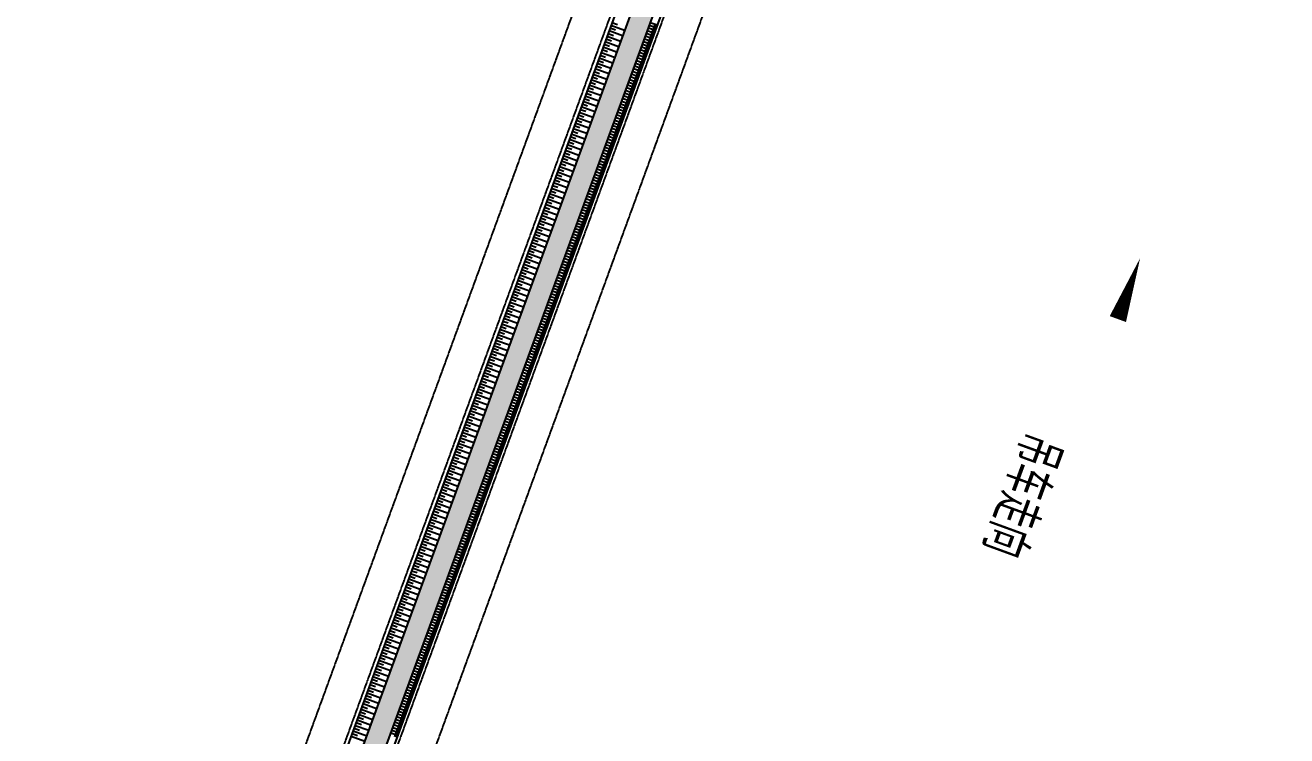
# Model space of a CAD drawing. Extents: x -111898 to 889894, y -2 to 1194865.
# Drawn here: x 686082 to 703559, y 997306 to 1007153 of the extents above; entities that cross this region are included whole.
import ezdxf

# ---------------------------------------------------------------- set-up
doc = ezdxf.new("R2010")
doc.units = 0
doc.header["$LTSCALE"] = 10
doc.header["$MEASUREMENT"] = 0
doc.linetypes.add('10平面$0$DASH', pattern=[0.35, 0.25, -0.1])
doc.layers.get('Defpoints').update_dxf_attribs({"color": 210})
for name, color, linetype in [('0-WALL', 252, 'Continuous'), ('10平面$0$99平面图例外参$0$A-HATCH-2', 251, 'Continuous'), ('10平面$0$A-LIN-V', 9, 'Continuous'), ('10平面$0$AS-WALL', 40, 'Continuous'), ('10平面$0$PUB_HATCH', 8, 'Continuous'), ('WALL', 252, 'Continuous')]:
    doc.layers.add(name, color=color, linetype=linetype)
doc.styles.add('10平面$0$A-STANDARD', font='SIMPLEX', dxfattribs={"bigfont": 'GBCBIG'})

# ---------------------------------------------------------------- blocks, each defined once
blk = doc.blocks.new('10平面$0$99平面图例外参$0$$LinePat$填挖边坡')
at = {"color": 0}
for p, q in [((0, 0), (0, -1500)), ((300, 0), (300, -600))]:
    blk.add_line(p, q, dxfattribs=at)
at = {"layer": 'Defpoints', "color": 0}
blk.add_point((600, 0), dxfattribs=at)

msp = doc.modelspace()

# ---------------------------------------------------------------- hatches: boundary and pattern name
at = {"layer": '0-WALL'}
h = msp.add_hatch(dxfattribs=at)
h.set_pattern_fill('草坪或沼泽', color=8, scale=400, angle=-0.200257)
h.set_pattern_definition([(359.79974, (-824318.4, 704905.5), (1605.5824, 1594.398), [240, -48, 64, -48, 240, -960]), (359.79974, (-824398.3, 704953.8), (1605.5824, 1594.398), [160, -120, 240, -120, 160, -800]), (359.79974, (-823836, 705591.9), (1605.5824, 1594.398), [200, -80, 200, -1120]), (359.79974, (-824634.9, 705914.7), (1605.5824, 1594.398), [80, -160, 80, -1280]), (89.79974, (-824474.9, 705914.1), (-1594.398, 1605.5824), [144, -1456]), (89.79974, (-823998.3, 704952.4), (-1594.398, 1605.5824), [160, -1440]), (89.79974, (-823596, 705591), (-1594.398, 1605.5824), [160, -1440]), (44.79974, (-823790.3, 704935.7), (5.5922, 1599.9902), [160, -2102.7417]), (134.79974, (-824206.3, 704937.2), (-1599.9902, 5.5922), [160, -2102.7417]), (63.23469, (-823838.3, 704943.9), (5.5922, 1599.99023), [160, -3417.7088]), (75.7635, (-823918.27, 704952.15), (5.59221, 1599.99023), [160, -6436.969]), (75.7635, (-823516.03, 705590.75), (5.59221, 1599.99023), [128, -6468.969]), (75.7635, (-824442.9, 705914), (5.59221, 1599.99023), [112, -6484.969]), (103.835987, (-824078.27, 704952.7), (5.59221, 1599.99023), [160, -6436.969]), (103.835987, (-823676.03, 705591.3), (5.59221, 1599.99023), [128, -6468.969]), (103.835987, (-824506.9, 705914.2), (5.59221, 1599.99023), [112, -6484.969]), (116.364795, (-824158.3, 704945), (5.5922, 1599.99023), [160, -3417.7069])])
edge = h.paths.add_edge_path()
edge.add_line((741503.08, 933538.38), (741712.87, 934018.57))
edge.add_line((741712.87, 934018.57), (745060.96, 941812.89))
edge.add_line((745060.96, 941812.89), (766890.86, 1001849.76))
edge.add_line((766890.86, 1001849.76), (760346.98, 1016169.02))
edge.add_line((760346.98, 1016169.02), (737579.78, 1026362.54))
edge.add_line((737579.78, 1026362.54), (720756.11, 1037729.77))
edge.add_line((720756.11, 1037729.77), (653654.65, 1067773.01))
edge.add_line((653654.65, 1067773.01), (467795.25, 820503.81))
edge.add_line((467795.25, 820503.81), (468143.58, 820404.89))
edge.add_line((468143.58, 820404.89), (647181.92, 1058601.18))
edge.add_line((647181.92, 1058601.18), (648464.56, 1058132.56))
edge.add_line((648464.56, 1058132.56), (650350.23, 1063296.8))
edge.add_line((650350.23, 1063296.8), (720796.15, 1037558.69))
edge.add_line((720796.15, 1037558.69), (718909.6, 1032395.07))
edge.add_line((718909.6, 1032395.07), (725484.49, 1029992.9))
edge.add_line((725484.49, 1029992.9), (726513.26, 1032808.65))
edge.add_line((726513.26, 1032808.65), (729331.07, 1031779.14))
edge.add_line((729331.07, 1031779.14), (728302.36, 1028963.46))
edge.add_line((728302.36, 1028963.46), (747084.56, 1022101.19))
edge.add_line((747084.56, 1022101.19), (755217.14, 1018452.95))
edge.add_arc((743028.5, 1006160.87), 17310.64, -14.619994, 45.242091, ccw=False)
edge.add_line((759778.64, 1001791.54), (760685.99, 1001458.08))
edge.add_line((760685.99, 1001458.08), (765094.65, 999847.31))
edge.add_line((765094.65, 999847.31), (740941.69, 933744.02))
edge.add_line((740941.69, 933744.02), (741503.08, 933538.38))
at = {"layer": '10平面$0$PUB_HATCH'}
h = msp.add_hatch(dxfattribs=at)
h.set_pattern_fill('石膏板', color=256, scale=30, angle=-20.070289, style=0)
h.set_pattern_definition([(24.929711, (581260.3, 187846.72), (-44.707476, 96.183378), [24, -82.06602]), (114.929711, (581417.13, 187789.42), (-96.183378, -44.707476), [24, -82.06602])])
h.paths.add_polyline_path([(686628.72, 984982.24), (702058.31, 1027213.41), (701776.53, 1027316.36), (686346.94, 985085.19)])

# ---------------------------------------------------------------- linework, layer by layer
at = {"layer": '10平面$0$A-LIN-V', "color": 8}
for p, q in [((701588.67, 1027385), (686227.72, 985341.68)), ((702152.23, 1027179.1), (686722.65, 984947.92))]:
    msp.add_line(p, q, dxfattribs=at)
at = {"layer": '10平面$0$AS-WALL', "color": 8}
for p, q in [((701776.53, 1027316.36), (686346.94, 985085.19)), ((686628.72, 984982.24), (702058.31, 1027213.41))]:
    msp.add_line(p, q, dxfattribs=at)
at = {"layer": 'WALL', "color": 8, "linetype": '10平面$0$DASH'}
for p, q in [((670769.92, 944636), (701895.69, 1029828)), ((671239.56, 944464.41), (702365.32, 1029656.41)), ((671897.05, 944224.19), (703022.81, 1029416.19)), ((672366.69, 944052.6), (703492.45, 1029244.6))]:
    msp.add_line(p, q, dxfattribs=at)
at = {"layer": 'WALL', "color": 8}
msp.add_lwpolyline([(699159.52, 997445.46, 0, 0, 0), (701527.41, 1003926.44, 0, 240, 0), (701218.56, 1003081.09, 0, 0, 0)], format="xyseb", dxfattribs=at)

# ---------------------------------------------------------------- block references
at = {"layer": '10平面$0$99平面图例外参$0$A-HATCH-2', "color": 8}
for p, xscale, yscale, zscale, rotation in [((694196.73, 1007153.06), 0.1334573205823481, 0.1333333333333333, 0.1333333333333333, 69.92971143541095), ((694141.77, 1007002.64), 0.1334573205823481, 0.1333333333333333, 0.1333333333333333, 69.92971143541095), ((694169.25, 1007077.85), 0.1334573205823481, 0.1333333333333333, 0.1333333333333333, 69.92971143541095), ((694780.63, 1007002.81), 0.06666901738333265, 0.06666666666666667, 0.06666666666666667, 249.9297114337832), ((694794.35, 1007040.39), 0.06666901738333265, 0.06666666666666667, 0.06666666666666667, 249.9297114337832), ((694808.08, 1007077.96), 0.06666901738333265, 0.06666666666666667, 0.06666666666666667, 249.9297114337832), ((694821.81, 1007115.53), 0.06666901738333265, 0.06666666666666667, 0.06666666666666667, 249.9297114337832), ((694835.53, 1007153.1), 0.06666901738333265, 0.06666666666666667, 0.06666666666666667, 249.9297114337832), ((694059.33, 1006777), 0.1334573205823481, 0.1333333333333333, 0.1333333333333333, 69.92971143541095), ((694086.81, 1006852.22), 0.1334573205823481, 0.1333333333333333, 0.1333333333333333, 69.92971143541095), ((694114.29, 1006927.43), 0.1334573205823481, 0.1333333333333333, 0.1333333333333333, 69.92971143541095), ((694711.99, 1006814.95), 0.06666901738333265, 0.06666666666666667, 0.06666666666666667, 249.9297114337832), ((694725.72, 1006852.53), 0.06666901738333265, 0.06666666666666667, 0.06666666666666667, 249.9297114337832), ((694739.44, 1006890.1), 0.06666901738333265, 0.06666666666666667, 0.06666666666666667, 249.9297114337832), ((694753.17, 1006927.67), 0.06666901738333265, 0.06666666666666667, 0.06666666666666667, 249.9297114337832), ((694766.9, 1006965.24), 0.06666901738333265, 0.06666666666666667, 0.06666666666666667, 249.9297114337832), ((694004.37, 1006626.58), 0.1334573205823481, 0.1333333333333333, 0.1333333333333333, 69.92971143541095), ((694031.85, 1006701.79), 0.1334573205823481, 0.1333333333333333, 0.1333333333333333, 69.92971143541095), ((694657.08, 1006664.66), 0.06666901738333265, 0.06666666666666667, 0.06666666666666667, 249.9297114337832), ((694670.81, 1006702.24), 0.06666901738333265, 0.06666666666666667, 0.06666666666666667, 249.9297114337832), ((694684.53, 1006739.81), 0.06666901738333265, 0.06666666666666667, 0.06666666666666667, 249.9297114337832), ((694698.26, 1006777.38), 0.06666901738333265, 0.06666666666666667, 0.06666666666666667, 249.9297114337832), ((693949.41, 1006476.16), 0.1334573205823481, 0.1333333333333333, 0.1333333333333333, 69.92971143541095), ((693976.89, 1006551.37), 0.1334573205823481, 0.1333333333333333, 0.1333333333333333, 69.92971143541095), ((694588.44, 1006476.8), 0.06666901738333265, 0.06666666666666667, 0.06666666666666667, 249.9297114337832), ((694602.17, 1006514.38), 0.06666901738333265, 0.06666666666666667, 0.06666666666666667, 249.9297114337832), ((694615.9, 1006551.95), 0.06666901738333265, 0.06666666666666667, 0.06666666666666667, 249.9297114337832), ((694629.62, 1006589.52), 0.06666901738333265, 0.06666666666666667, 0.06666666666666667, 249.9297114337832), ((694643.35, 1006627.09), 0.06666901738333265, 0.06666666666666667, 0.06666666666666667, 249.9297114337832), ((693866.98, 1006250.52), 0.1334573205823481, 0.1333333333333333, 0.1333333333333333, 69.92971143541095), ((693894.45, 1006325.73), 0.1334573205823481, 0.1333333333333333, 0.1333333333333333, 69.92971143541095), ((693921.93, 1006400.95), 0.1334573205823481, 0.1333333333333333, 0.1333333333333333, 69.92971143541095), ((694519.8, 1006288.94), 0.06666901738333265, 0.06666666666666667, 0.06666666666666667, 249.9297114337832), ((694533.53, 1006326.51), 0.06666901738333265, 0.06666666666666667, 0.06666666666666667, 249.9297114337832), ((694547.26, 1006364.09), 0.06666901738333265, 0.06666666666666667, 0.06666666666666667, 249.9297114337832), ((694560.99, 1006401.66), 0.06666901738333265, 0.06666666666666667, 0.06666666666666667, 249.9297114337832), ((694574.71, 1006439.23), 0.06666901738333265, 0.06666666666666667, 0.06666666666666667, 249.9297114337832), ((693812.02, 1006100.1), 0.1334573205823481, 0.1333333333333333, 0.1333333333333333, 69.92971143541095), ((693839.5, 1006175.31), 0.1334573205823481, 0.1333333333333333, 0.1333333333333333, 69.92971143541095), ((694464.9, 1006138.65), 0.06666901738333265, 0.06666666666666667, 0.06666666666666667, 249.9297114337832), ((694478.62, 1006176.23), 0.06666901738333265, 0.06666666666666667, 0.06666666666666667, 249.9297114337832), ((694492.35, 1006213.8), 0.06666901738333265, 0.06666666666666667, 0.06666666666666667, 249.9297114337832), ((694506.08, 1006251.37), 0.06666901738333265, 0.06666666666666667, 0.06666666666666667, 249.9297114337832), ((693757.06, 1005949.68), 0.1334573205823481, 0.1333333333333333, 0.1333333333333333, 69.92971143541095), ((693784.54, 1006024.89), 0.1334573205823481, 0.1333333333333333, 0.1333333333333333, 69.92971143541095), ((694396.26, 1005950.79), 0.06666901738333265, 0.06666666666666667, 0.06666666666666667, 249.9297114337832), ((694409.99, 1005988.36), 0.06666901738333265, 0.06666666666666667, 0.06666666666666667, 249.9297114337832), ((694423.71, 1006025.94), 0.06666901738333265, 0.06666666666666667, 0.06666666666666667, 249.9297114337832), ((694437.44, 1006063.51), 0.06666901738333265, 0.06666666666666667, 0.06666666666666667, 249.9297114337832), ((694451.17, 1006101.08), 0.06666901738333265, 0.06666666666666667, 0.06666666666666667, 249.9297114337832), ((693674.62, 1005724.04), 0.1334573205823481, 0.1333333333333333, 0.1333333333333333, 69.92971143541095), ((693702.1, 1005799.25), 0.1334573205823481, 0.1333333333333333, 0.1333333333333333, 69.92971143541095), ((693729.58, 1005874.46), 0.1334573205823481, 0.1333333333333333, 0.1333333333333333, 69.92971143541095), ((694327.62, 1005762.93), 0.06666901738333265, 0.06666666666666667, 0.06666666666666667, 249.9297114337832), ((694341.35, 1005800.5), 0.06666901738333265, 0.06666666666666667, 0.06666666666666667, 249.9297114337832), ((694355.08, 1005838.08), 0.06666901738333265, 0.06666666666666667, 0.06666666666666667, 249.9297114337832), ((694368.8, 1005875.65), 0.06666901738333265, 0.06666666666666667, 0.06666666666666667, 249.9297114337832), ((694382.53, 1005913.22), 0.06666901738333265, 0.06666666666666667, 0.06666666666666667, 249.9297114337832), ((693619.66, 1005573.62), 0.1334573205823481, 0.1333333333333333, 0.1333333333333333, 69.92971143541095), ((693647.14, 1005648.83), 0.1334573205823481, 0.1333333333333333, 0.1333333333333333, 69.92971143541095), ((694272.71, 1005612.64), 0.06666901738333265, 0.06666666666666667, 0.06666666666666667, 249.9297114337832), ((694286.44, 1005650.21), 0.06666901738333265, 0.06666666666666667, 0.06666666666666667, 249.9297114337832), ((694300.17, 1005687.79), 0.06666901738333265, 0.06666666666666667, 0.06666666666666667, 249.9297114337832), ((694313.89, 1005725.36), 0.06666901738333265, 0.06666666666666667, 0.06666666666666667, 249.9297114337832), ((693564.7, 1005423.19), 0.1334573205823481, 0.1333333333333333, 0.1333333333333333, 69.92971143541095), ((693592.18, 1005498.41), 0.1334573205823481, 0.1333333333333333, 0.1333333333333333, 69.92971143541095), ((694204.07, 1005424.78), 0.06666901738333265, 0.06666666666666667, 0.06666666666666667, 249.9297114337832), ((694217.8, 1005462.35), 0.06666901738333265, 0.06666666666666667, 0.06666666666666667, 249.9297114337832), ((694231.53, 1005499.93), 0.06666901738333265, 0.06666666666666667, 0.06666666666666667, 249.9297114337832), ((694245.26, 1005537.5), 0.06666901738333265, 0.06666666666666667, 0.06666666666666667, 249.9297114337832), ((694258.98, 1005575.07), 0.06666901738333265, 0.06666666666666667, 0.06666666666666667, 249.9297114337832), ((693482.26, 1005197.56), 0.1334573205823481, 0.1333333333333333, 0.1333333333333333, 69.92971143541095), ((693509.74, 1005272.77), 0.1334573205823481, 0.1333333333333333, 0.1333333333333333, 69.92971143541095), ((693537.22, 1005347.98), 0.1334573205823481, 0.1333333333333333, 0.1333333333333333, 69.92971143541095), ((694135.44, 1005236.92), 0.06666901738333265, 0.06666666666666667, 0.06666666666666667, 249.9297114337832), ((694149.17, 1005274.49), 0.06666901738333265, 0.06666666666666667, 0.06666666666666667, 249.9297114337832), ((694162.89, 1005312.06), 0.06666901738333265, 0.06666666666666667, 0.06666666666666667, 249.9297114337832), ((694176.62, 1005349.64), 0.06666901738333265, 0.06666666666666667, 0.06666666666666667, 249.9297114337832), ((694190.35, 1005387.21), 0.06666901738333265, 0.06666666666666667, 0.06666666666666667, 249.9297114337832), ((693427.31, 1005047.14), 0.1334573205823481, 0.1333333333333333, 0.1333333333333333, 69.92971143541095), ((693454.79, 1005122.35), 0.1334573205823481, 0.1333333333333333, 0.1333333333333333, 69.92971143541095), ((694080.53, 1005086.63), 0.06666901738333265, 0.06666666666666667, 0.06666666666666667, 249.9297114337832), ((694094.26, 1005124.2), 0.06666901738333265, 0.06666666666666667, 0.06666666666666667, 249.9297114337832), ((694107.98, 1005161.78), 0.06666901738333265, 0.06666666666666667, 0.06666666666666667, 249.9297114337832), ((694121.71, 1005199.35), 0.06666901738333265, 0.06666666666666667, 0.06666666666666667, 249.9297114337832), ((693372.35, 1004896.71), 0.1334573205823481, 0.1333333333333333, 0.1333333333333333, 69.92971143541095), ((693399.83, 1004971.92), 0.1334573205823481, 0.1333333333333333, 0.1333333333333333, 69.92971143541095), ((694011.89, 1004898.77), 0.06666901738333265, 0.06666666666666667, 0.06666666666666667, 249.9297114337832), ((694025.62, 1004936.34), 0.06666901738333265, 0.06666666666666667, 0.06666666666666667, 249.9297114337832), ((694039.35, 1004973.91), 0.06666901738333265, 0.06666666666666667, 0.06666666666666667, 249.9297114337832), ((694053.07, 1005011.49), 0.06666901738333265, 0.06666666666666667, 0.06666666666666667, 249.9297114337832), ((694066.8, 1005049.06), 0.06666901738333265, 0.06666666666666667, 0.06666666666666667, 249.9297114337832), ((693289.91, 1004671.08), 0.1334573205823481, 0.1333333333333333, 0.1333333333333333, 69.92971143541095), ((693317.39, 1004746.29), 0.1334573205823481, 0.1333333333333333, 0.1333333333333333, 69.92971143541095), ((693344.87, 1004821.5), 0.1334573205823481, 0.1333333333333333, 0.1333333333333333, 69.92971143541095), ((693943.25, 1004710.91), 0.06666901738333265, 0.06666666666666667, 0.06666666666666667, 249.9297114337832), ((693956.98, 1004748.48), 0.06666901738333265, 0.06666666666666667, 0.06666666666666667, 249.9297114337832), ((693970.71, 1004786.05), 0.06666901738333265, 0.06666666666666667, 0.06666666666666667, 249.9297114337832), ((693984.44, 1004823.63), 0.06666901738333265, 0.06666666666666667, 0.06666666666666667, 249.9297114337832), ((693998.16, 1004861.2), 0.06666901738333265, 0.06666666666666667, 0.06666666666666667, 249.9297114337832), ((693234.95, 1004520.65), 0.1334573205823481, 0.1333333333333333, 0.1333333333333333, 69.92971143541095), ((693262.43, 1004595.87), 0.1334573205823481, 0.1333333333333333, 0.1333333333333333, 69.92971143541095), ((693888.34, 1004560.62), 0.06666901738333265, 0.06666666666666667, 0.06666666666666667, 249.9297114337832), ((693902.07, 1004598.19), 0.06666901738333265, 0.06666666666666667, 0.06666666666666667, 249.9297114337832), ((693915.8, 1004635.76), 0.06666901738333265, 0.06666666666666667, 0.06666666666666667, 249.9297114337832), ((693929.53, 1004673.34), 0.06666901738333265, 0.06666666666666667, 0.06666666666666667, 249.9297114337832), ((693179.99, 1004370.23), 0.1334573205823481, 0.1333333333333333, 0.1333333333333333, 69.92971143541095), ((693207.47, 1004445.44), 0.1334573205823481, 0.1333333333333333, 0.1333333333333333, 69.92971143541095), ((693819.71, 1004372.76), 0.06666901738333265, 0.06666666666666667, 0.06666666666666667, 249.9297114337832), ((693833.44, 1004410.33), 0.06666901738333265, 0.06666666666666667, 0.06666666666666667, 249.9297114337832), ((693847.16, 1004447.9), 0.06666901738333265, 0.06666666666666667, 0.06666666666666667, 249.9297114337832), ((693860.89, 1004485.48), 0.06666901738333265, 0.06666666666666667, 0.06666666666666667, 249.9297114337832), ((693874.62, 1004523.05), 0.06666901738333265, 0.06666666666666667, 0.06666666666666667, 249.9297114337832), ((693097.55, 1004144.6), 0.1334573205823481, 0.1333333333333333, 0.1333333333333333, 69.92971143541095), ((693125.03, 1004219.81), 0.1334573205823481, 0.1333333333333333, 0.1333333333333333, 69.92971143541095), ((693152.51, 1004295.02), 0.1334573205823481, 0.1333333333333333, 0.1333333333333333, 69.92971143541095), ((693751.07, 1004184.9), 0.06666901738333265, 0.06666666666666667, 0.06666666666666667, 249.9297114337832), ((693764.8, 1004222.47), 0.06666901738333265, 0.06666666666666667, 0.06666666666666667, 249.9297114337832), ((693778.53, 1004260.04), 0.06666901738333265, 0.06666666666666667, 0.06666666666666667, 249.9297114337832), ((693792.25, 1004297.61), 0.06666901738333265, 0.06666666666666667, 0.06666666666666667, 249.9297114337832), ((693805.98, 1004335.19), 0.06666901738333265, 0.06666666666666667, 0.06666666666666667, 249.9297114337832), ((693042.6, 1003994.17), 0.1334573205823481, 0.1333333333333333, 0.1333333333333333, 69.92971143541095), ((693070.07, 1004069.38), 0.1334573205823481, 0.1333333333333333, 0.1333333333333333, 69.92971143541095), ((693696.16, 1004034.61), 0.06666901738333265, 0.06666666666666667, 0.06666666666666667, 249.9297114337832), ((693709.89, 1004072.18), 0.06666901738333265, 0.06666666666666667, 0.06666666666666667, 249.9297114337832), ((693723.62, 1004109.75), 0.06666901738333265, 0.06666666666666667, 0.06666666666666667, 249.9297114337832), ((693737.34, 1004147.33), 0.06666901738333265, 0.06666666666666667, 0.06666666666666667, 249.9297114337832), ((692987.64, 1003843.75), 0.1334573205823481, 0.1333333333333333, 0.1333333333333333, 69.92971143541095), ((693015.12, 1003918.96), 0.1334573205823481, 0.1333333333333333, 0.1333333333333333, 69.92971143541095), ((693627.52, 1003846.75), 0.06666901738333265, 0.06666666666666667, 0.06666666666666667, 249.9297114337832), ((693641.25, 1003884.32), 0.06666901738333265, 0.06666666666666667, 0.06666666666666667, 249.9297114337832), ((693654.98, 1003921.89), 0.06666901738333265, 0.06666666666666667, 0.06666666666666667, 249.9297114337832), ((693668.71, 1003959.46), 0.06666901738333265, 0.06666666666666667, 0.06666666666666667, 249.9297114337832), ((693682.43, 1003997.04), 0.06666901738333265, 0.06666666666666667, 0.06666666666666667, 249.9297114337832), ((692932.68, 1003693.33), 0.1334573205823481, 0.1333333333333333, 0.1333333333333333, 69.92971143541095), ((692960.16, 1003768.54), 0.1334573205823481, 0.1333333333333333, 0.1333333333333333, 69.92971143541095), ((693572.61, 1003696.46), 0.06666901738333265, 0.06666666666666667, 0.06666666666666667, 249.9297114337832), ((693586.34, 1003734.03), 0.06666901738333265, 0.06666666666666667, 0.06666666666666667, 249.9297114337832), ((693600.07, 1003771.6), 0.06666901738333265, 0.06666666666666667, 0.06666666666666667, 249.9297114337832), ((693613.8, 1003809.18), 0.06666901738333265, 0.06666666666666667, 0.06666666666666667, 249.9297114337832), ((692850.24, 1003467.69), 0.1334573205823481, 0.1333333333333333, 0.1333333333333333, 69.92971143541095), ((692877.72, 1003542.9), 0.1334573205823481, 0.1333333333333333, 0.1333333333333333, 69.92971143541095), ((692905.2, 1003618.11), 0.1334573205823481, 0.1333333333333333, 0.1333333333333333, 69.92971143541095), ((693503.98, 1003508.6), 0.06666901738333265, 0.06666666666666667, 0.06666666666666667, 249.9297114337832), ((693517.71, 1003546.17), 0.06666901738333265, 0.06666666666666667, 0.06666666666666667, 249.9297114337832), ((693531.43, 1003583.74), 0.06666901738333265, 0.06666666666666667, 0.06666666666666667, 249.9297114337832), ((693545.16, 1003621.31), 0.06666901738333265, 0.06666666666666667, 0.06666666666666667, 249.9297114337832), ((693558.89, 1003658.89), 0.06666901738333265, 0.06666666666666667, 0.06666666666666667, 249.9297114337832), ((692795.28, 1003317.27), 0.1334573205823481, 0.1333333333333333, 0.1333333333333333, 69.92971143541095), ((692822.76, 1003392.48), 0.1334573205823481, 0.1333333333333333, 0.1333333333333333, 69.92971143541095), ((693435.34, 1003320.74), 0.06666901738333265, 0.06666666666666667, 0.06666666666666667, 249.9297114337832), ((693449.07, 1003358.31), 0.06666901738333265, 0.06666666666666667, 0.06666666666666667, 249.9297114337832), ((693462.8, 1003395.88), 0.06666901738333265, 0.06666666666666667, 0.06666666666666667, 249.9297114337832), ((693476.52, 1003433.45), 0.06666901738333265, 0.06666666666666667, 0.06666666666666667, 249.9297114337832), ((693490.25, 1003471.03), 0.06666901738333265, 0.06666666666666667, 0.06666666666666667, 249.9297114337832), ((692740.32, 1003166.84), 0.1334573205823481, 0.1333333333333333, 0.1333333333333333, 69.92971143541095), ((692767.8, 1003242.06), 0.1334573205823481, 0.1333333333333333, 0.1333333333333333, 69.92971143541095), ((693380.43, 1003170.45), 0.06666901738333265, 0.06666666666666667, 0.06666666666666667, 249.9297114337832), ((693394.16, 1003208.02), 0.06666901738333265, 0.06666666666666667, 0.06666666666666667, 249.9297114337832), ((693407.89, 1003245.59), 0.06666901738333265, 0.06666666666666667, 0.06666666666666667, 249.9297114337832), ((693421.61, 1003283.16), 0.06666901738333265, 0.06666666666666667, 0.06666666666666667, 249.9297114337832), ((692657.88, 1002941.21), 0.1334573205823481, 0.1333333333333333, 0.1333333333333333, 69.92971143541095), ((692685.36, 1003016.42), 0.1334573205823481, 0.1333333333333333, 0.1333333333333333, 69.92971143541095), ((692712.84, 1003091.63), 0.1334573205823481, 0.1333333333333333, 0.1333333333333333, 69.92971143541095), ((693311.79, 1002982.59), 0.06666901738333265, 0.06666666666666667, 0.06666666666666667, 249.9297114337832), ((693325.52, 1003020.16), 0.06666901738333265, 0.06666666666666667, 0.06666666666666667, 249.9297114337832), ((693339.25, 1003057.73), 0.06666901738333265, 0.06666666666666667, 0.06666666666666667, 249.9297114337832), ((693352.98, 1003095.3), 0.06666901738333265, 0.06666666666666667, 0.06666666666666667, 249.9297114337832), ((693366.7, 1003132.88), 0.06666901738333265, 0.06666666666666667, 0.06666666666666667, 249.9297114337832), ((692602.93, 1002790.79), 0.1334573205823481, 0.1333333333333333, 0.1333333333333333, 69.92971143541095), ((692630.4, 1002866), 0.1334573205823481, 0.1333333333333333, 0.1333333333333333, 69.92971143541095), ((693243.16, 1002794.73), 0.06666901738333265, 0.06666666666666667, 0.06666666666666667, 249.9297114337832), ((693256.88, 1002832.3), 0.06666901738333265, 0.06666666666666667, 0.06666666666666667, 249.9297114337832), ((693270.61, 1002869.87), 0.06666901738333265, 0.06666666666666667, 0.06666666666666667, 249.9297114337832), ((693284.34, 1002907.44), 0.06666901738333265, 0.06666666666666667, 0.06666666666666667, 249.9297114337832), ((693298.07, 1002945.01), 0.06666901738333265, 0.06666666666666667, 0.06666666666666667, 249.9297114337832), ((692547.97, 1002640.36), 0.1334573205823481, 0.1333333333333333, 0.1333333333333333, 69.92971143541095), ((692575.45, 1002715.57), 0.1334573205823481, 0.1333333333333333, 0.1333333333333333, 69.92971143541095), ((693188.25, 1002644.44), 0.06666901738333265, 0.06666666666666667, 0.06666666666666667, 249.9297114337832), ((693201.98, 1002682.01), 0.06666901738333265, 0.06666666666666667, 0.06666666666666667, 249.9297114337832), ((693215.7, 1002719.58), 0.06666901738333265, 0.06666666666666667, 0.06666666666666667, 249.9297114337832), ((693229.43, 1002757.15), 0.06666901738333265, 0.06666666666666667, 0.06666666666666667, 249.9297114337832), ((692465.53, 1002414.73), 0.1334573205823481, 0.1333333333333333, 0.1333333333333333, 69.92971143541095), ((692493.01, 1002489.94), 0.1334573205823481, 0.1333333333333333, 0.1333333333333333, 69.92971143541095), ((692520.49, 1002565.15), 0.1334573205823481, 0.1333333333333333, 0.1333333333333333, 69.92971143541095), ((693119.61, 1002456.58), 0.06666901738333265, 0.06666666666666667, 0.06666666666666667, 249.9297114337832), ((693133.34, 1002494.15), 0.06666901738333265, 0.06666666666666667, 0.06666666666666667, 249.9297114337832), ((693147.07, 1002531.72), 0.06666901738333265, 0.06666666666666667, 0.06666666666666667, 249.9297114337832), ((693160.79, 1002569.29), 0.06666901738333265, 0.06666666666666667, 0.06666666666666667, 249.9297114337832), ((693174.52, 1002606.86), 0.06666901738333265, 0.06666666666666667, 0.06666666666666667, 249.9297114337832), ((692410.57, 1002264.3), 0.1334573205823481, 0.1333333333333333, 0.1333333333333333, 69.92971143541095), ((692438.05, 1002339.52), 0.1334573205823481, 0.1333333333333333, 0.1333333333333333, 69.92971143541095), ((693050.97, 1002268.71), 0.06666901738333265, 0.06666666666666667, 0.06666666666666667, 249.9297114337832), ((693064.7, 1002306.29), 0.06666901738333265, 0.06666666666666667, 0.06666666666666667, 249.9297114337832), ((693078.43, 1002343.86), 0.06666901738333265, 0.06666666666666667, 0.06666666666666667, 249.9297114337832), ((693092.16, 1002381.43), 0.06666901738333265, 0.06666666666666667, 0.06666666666666667, 249.9297114337832), ((693105.88, 1002419), 0.06666901738333265, 0.06666666666666667, 0.06666666666666667, 249.9297114337832), ((692355.61, 1002113.88), 0.1334573205823481, 0.1333333333333333, 0.1333333333333333, 69.92971143541095), ((692383.09, 1002189.09), 0.1334573205823481, 0.1333333333333333, 0.1333333333333333, 69.92971143541095), ((692996.06, 1002118.43), 0.06666901738333265, 0.06666666666666667, 0.06666666666666667, 249.9297114337832), ((693009.79, 1002156), 0.06666901738333265, 0.06666666666666667, 0.06666666666666667, 249.9297114337832), ((693023.52, 1002193.57), 0.06666901738333265, 0.06666666666666667, 0.06666666666666667, 249.9297114337832), ((693037.25, 1002231.14), 0.06666901738333265, 0.06666666666666667, 0.06666666666666667, 249.9297114337832), ((692273.17, 1001888.25), 0.1334573205823481, 0.1333333333333333, 0.1333333333333333, 69.92971143541095), ((692300.65, 1001963.46), 0.1334573205823481, 0.1333333333333333, 0.1333333333333333, 69.92971143541095), ((692328.13, 1002038.67), 0.1334573205823481, 0.1333333333333333, 0.1333333333333333, 69.92971143541095), ((692927.43, 1001930.56), 0.06666901738333265, 0.06666666666666667, 0.06666666666666667, 249.9297114337832), ((692941.15, 1001968.14), 0.06666901738333265, 0.06666666666666667, 0.06666666666666667, 249.9297114337832), ((692954.88, 1002005.71), 0.06666901738333265, 0.06666666666666667, 0.06666666666666667, 249.9297114337832), ((692968.61, 1002043.28), 0.06666901738333265, 0.06666666666666667, 0.06666666666666667, 249.9297114337832), ((692982.34, 1002080.85), 0.06666901738333265, 0.06666666666666667, 0.06666666666666667, 249.9297114337832), ((692218.21, 1001737.82), 0.1334573205823481, 0.1333333333333333, 0.1333333333333333, 69.92971143541095), ((692245.69, 1001813.03), 0.1334573205823481, 0.1333333333333333, 0.1333333333333333, 69.92971143541095), ((692858.79, 1001742.7), 0.06666901738333265, 0.06666666666666667, 0.06666666666666667, 249.9297114337832), ((692872.52, 1001780.28), 0.06666901738333265, 0.06666666666666667, 0.06666666666666667, 249.9297114337832), ((692886.25, 1001817.85), 0.06666901738333265, 0.06666666666666667, 0.06666666666666667, 249.9297114337832), ((692899.97, 1001855.42), 0.06666901738333265, 0.06666666666666667, 0.06666666666666667, 249.9297114337832), ((692913.7, 1001892.99), 0.06666901738333265, 0.06666666666666667, 0.06666666666666667, 249.9297114337832), ((692163.26, 1001587.4), 0.1334573205823481, 0.1333333333333333, 0.1333333333333333, 69.92971143541095), ((692190.74, 1001662.61), 0.1334573205823481, 0.1333333333333333, 0.1333333333333333, 69.92971143541095), ((692803.88, 1001592.41), 0.06666901738333265, 0.06666666666666667, 0.06666666666666667, 249.9297114337832), ((692817.61, 1001629.99), 0.06666901738333265, 0.06666666666666667, 0.06666666666666667, 249.9297114337832), ((692831.34, 1001667.56), 0.06666901738333265, 0.06666666666666667, 0.06666666666666667, 249.9297114337832), ((692845.06, 1001705.13), 0.06666901738333265, 0.06666666666666667, 0.06666666666666667, 249.9297114337832), ((692080.82, 1001361.76), 0.1334573205823481, 0.1333333333333333, 0.1333333333333333, 69.92971143541095), ((692108.3, 1001436.98), 0.1334573205823481, 0.1333333333333333, 0.1333333333333333, 69.92971143541095), ((692135.78, 1001512.19), 0.1334573205823481, 0.1333333333333333, 0.1333333333333333, 69.92971143541095), ((692735.24, 1001404.55), 0.06666901738333265, 0.06666666666666667, 0.06666666666666667, 249.9297114337832), ((692748.97, 1001442.13), 0.06666901738333265, 0.06666666666666667, 0.06666666666666667, 249.9297114337832), ((692762.7, 1001479.7), 0.06666901738333265, 0.06666666666666667, 0.06666666666666667, 249.9297114337832), ((692776.43, 1001517.27), 0.06666901738333265, 0.06666666666666667, 0.06666666666666667, 249.9297114337832), ((692790.15, 1001554.84), 0.06666901738333265, 0.06666666666666667, 0.06666666666666667, 249.9297114337832), ((692025.86, 1001211.34), 0.1334573205823481, 0.1333333333333333, 0.1333333333333333, 69.92971143541095), ((692053.34, 1001286.55), 0.1334573205823481, 0.1333333333333333, 0.1333333333333333, 69.92971143541095), ((692666.61, 1001216.69), 0.06666901738333265, 0.06666666666666667, 0.06666666666666667, 249.9297114337832), ((692680.33, 1001254.26), 0.06666901738333265, 0.06666666666666667, 0.06666666666666667, 249.9297114337832), ((692694.06, 1001291.84), 0.06666901738333265, 0.06666666666666667, 0.06666666666666667, 249.9297114337832), ((692707.79, 1001329.41), 0.06666901738333265, 0.06666666666666667, 0.06666666666666667, 249.9297114337832), ((692721.52, 1001366.98), 0.06666901738333265, 0.06666666666666667, 0.06666666666666667, 249.9297114337832), ((691970.9, 1001060.92), 0.1334573205823481, 0.1333333333333333, 0.1333333333333333, 69.92971143541095), ((691998.38, 1001136.13), 0.1334573205823481, 0.1333333333333333, 0.1333333333333333, 69.92971143541095), ((692611.7, 1001066.4), 0.06666901738333265, 0.06666666666666667, 0.06666666666666667, 249.9297114337832), ((692625.42, 1001103.98), 0.06666901738333265, 0.06666666666666667, 0.06666666666666667, 249.9297114337832), ((692639.15, 1001141.55), 0.06666901738333265, 0.06666666666666667, 0.06666666666666667, 249.9297114337832), ((692652.88, 1001179.12), 0.06666901738333265, 0.06666666666666667, 0.06666666666666667, 249.9297114337832), ((691888.46, 1000835.28), 0.1334573205823481, 0.1333333333333333, 0.1333333333333333, 69.92971143541095), ((691915.94, 1000910.49), 0.1334573205823481, 0.1333333333333333, 0.1333333333333333, 69.92971143541095), ((691943.42, 1000985.71), 0.1334573205823481, 0.1333333333333333, 0.1333333333333333, 69.92971143541095), ((692543.06, 1000878.54), 0.06666901738333265, 0.06666666666666667, 0.06666666666666667, 249.9297114337832), ((692556.79, 1000916.11), 0.06666901738333265, 0.06666666666666667, 0.06666666666666667, 249.9297114337832), ((692570.52, 1000953.69), 0.06666901738333265, 0.06666666666666667, 0.06666666666666667, 249.9297114337832), ((692584.24, 1000991.26), 0.06666901738333265, 0.06666666666666667, 0.06666666666666667, 249.9297114337832), ((692597.97, 1001028.83), 0.06666901738333265, 0.06666666666666667, 0.06666666666666667, 249.9297114337832), ((691833.5, 1000684.86), 0.1334573205823481, 0.1333333333333333, 0.1333333333333333, 69.92971143541095), ((691860.98, 1000760.07), 0.1334573205823481, 0.1333333333333333, 0.1333333333333333, 69.92971143541095), ((692474.42, 1000690.68), 0.06666901738333265, 0.06666666666666667, 0.06666666666666667, 249.9297114337832), ((692488.15, 1000728.25), 0.06666901738333265, 0.06666666666666667, 0.06666666666666667, 249.9297114337832), ((692501.88, 1000765.83), 0.06666901738333265, 0.06666666666666667, 0.06666666666666667, 249.9297114337832), ((692515.61, 1000803.4), 0.06666901738333265, 0.06666666666666667, 0.06666666666666667, 249.9297114337832), ((692529.33, 1000840.97), 0.06666901738333265, 0.06666666666666667, 0.06666666666666667, 249.9297114337832), ((691778.55, 1000534.44), 0.1334573205823481, 0.1333333333333333, 0.1333333333333333, 69.92971143541095), ((691806.02, 1000609.65), 0.1334573205823481, 0.1333333333333333, 0.1333333333333333, 69.92971143541095), ((692419.51, 1000540.39), 0.06666901738333265, 0.06666666666666667, 0.06666666666666667, 249.9297114337832), ((692433.24, 1000577.97), 0.06666901738333265, 0.06666666666666667, 0.06666666666666667, 249.9297114337832), ((692446.97, 1000615.54), 0.06666901738333265, 0.06666666666666667, 0.06666666666666667, 249.9297114337832), ((692460.7, 1000653.11), 0.06666901738333265, 0.06666666666666667, 0.06666666666666667, 249.9297114337832), ((691696.11, 1000308.8), 0.1334573205823481, 0.1333333333333333, 0.1333333333333333, 69.92971143541095), ((691723.59, 1000384.01), 0.1334573205823481, 0.1333333333333333, 0.1333333333333333, 69.92971143541095), ((691751.07, 1000459.22), 0.1334573205823481, 0.1333333333333333, 0.1333333333333333, 69.92971143541095), ((692350.88, 1000352.53), 0.06666901738333265, 0.06666666666666667, 0.06666666666666667, 249.9297114337832), ((692364.6, 1000390.1), 0.06666901738333265, 0.06666666666666667, 0.06666666666666667, 249.9297114337832), ((692378.33, 1000427.68), 0.06666901738333265, 0.06666666666666667, 0.06666666666666667, 249.9297114337832), ((692392.06, 1000465.25), 0.06666901738333265, 0.06666666666666667, 0.06666666666666667, 249.9297114337832), ((692405.79, 1000502.82), 0.06666901738333265, 0.06666666666666667, 0.06666666666666667, 249.9297114337832), ((691641.15, 1000158.38), 0.1334573205823481, 0.1333333333333333, 0.1333333333333333, 69.92971143541095), ((691668.63, 1000233.59), 0.1334573205823481, 0.1333333333333333, 0.1333333333333333, 69.92971143541095), ((692295.97, 1000202.24), 0.06666901738333265, 0.06666666666666667, 0.06666666666666667, 249.9297114337832), ((692309.69, 1000239.82), 0.06666901738333265, 0.06666666666666667, 0.06666666666666667, 249.9297114337832), ((692323.42, 1000277.39), 0.06666901738333265, 0.06666666666666667, 0.06666666666666667, 249.9297114337832), ((692337.15, 1000314.96), 0.06666901738333265, 0.06666666666666667, 0.06666666666666667, 249.9297114337832), ((691586.19, 1000007.95), 0.1334573205823481, 0.1333333333333333, 0.1333333333333333, 69.92971143541095), ((691613.67, 1000083.17), 0.1334573205823481, 0.1333333333333333, 0.1333333333333333, 69.92971143541095), ((692227.33, 1000014.38), 0.06666901738333265, 0.06666666666666667, 0.06666666666666667, 249.9297114337832), ((692241.06, 1000051.95), 0.06666901738333265, 0.06666666666666667, 0.06666666666666667, 249.9297114337832), ((692254.79, 1000089.53), 0.06666901738333265, 0.06666666666666667, 0.06666666666666667, 249.9297114337832), ((692268.51, 1000127.1), 0.06666901738333265, 0.06666666666666667, 0.06666666666666667, 249.9297114337832), ((692282.24, 1000164.67), 0.06666901738333265, 0.06666666666666667, 0.06666666666666667, 249.9297114337832), ((691503.75, 999782.32), 0.1334573205823481, 0.1333333333333333, 0.1333333333333333, 69.92971143541095), ((691531.23, 999857.53), 0.1334573205823481, 0.1333333333333333, 0.1333333333333333, 69.92971143541095), ((691558.71, 999932.74), 0.1334573205823481, 0.1333333333333333, 0.1333333333333333, 69.92971143541095), ((692158.69, 999826.52), 0.06666901738333265, 0.06666666666666667, 0.06666666666666667, 249.9297114337832), ((692172.42, 999864.09), 0.06666901738333265, 0.06666666666666667, 0.06666666666666667, 249.9297114337832), ((692186.15, 999901.67), 0.06666901738333265, 0.06666666666666667, 0.06666666666666667, 249.9297114337832), ((692199.88, 999939.24), 0.06666901738333265, 0.06666666666666667, 0.06666666666666667, 249.9297114337832), ((692213.6, 999976.81), 0.06666901738333265, 0.06666666666666667, 0.06666666666666667, 249.9297114337832), ((691448.79, 999631.9), 0.1334573205823481, 0.1333333333333333, 0.1333333333333333, 69.92971143541095), ((691476.27, 999707.11), 0.1334573205823481, 0.1333333333333333, 0.1333333333333333, 69.92971143541095), ((692103.78, 999676.23), 0.06666901738333265, 0.06666666666666667, 0.06666666666666667, 249.9297114337832), ((692117.51, 999713.8), 0.06666901738333265, 0.06666666666666667, 0.06666666666666667, 249.9297114337832), ((692131.24, 999751.38), 0.06666901738333265, 0.06666666666666667, 0.06666666666666667, 249.9297114337832), ((692144.97, 999788.95), 0.06666901738333265, 0.06666666666666667, 0.06666666666666667, 249.9297114337832), ((691393.83, 999481.47), 0.1334573205823481, 0.1333333333333333, 0.1333333333333333, 69.92971143541095), ((691421.31, 999556.68), 0.1334573205823481, 0.1333333333333333, 0.1333333333333333, 69.92971143541095), ((692035.15, 999488.37), 0.06666901738333265, 0.06666666666666667, 0.06666666666666667, 249.9297114337832), ((692048.87, 999525.94), 0.06666901738333265, 0.06666666666666667, 0.06666666666666667, 249.9297114337832), ((692062.6, 999563.52), 0.06666901738333265, 0.06666666666666667, 0.06666666666666667, 249.9297114337832), ((692076.33, 999601.09), 0.06666901738333265, 0.06666666666666667, 0.06666666666666667, 249.9297114337832), ((692090.06, 999638.66), 0.06666901738333265, 0.06666666666666667, 0.06666666666666667, 249.9297114337832), ((691311.4, 999255.84), 0.1334573205823481, 0.1333333333333333, 0.1333333333333333, 69.92971143541095), ((691338.88, 999331.05), 0.1334573205823481, 0.1333333333333333, 0.1333333333333333, 69.92971143541095), ((691366.36, 999406.26), 0.1334573205823481, 0.1333333333333333, 0.1333333333333333, 69.92971143541095), ((691966.51, 999300.51), 0.06666901738333265, 0.06666666666666667, 0.06666666666666667, 249.9297114337832), ((691980.24, 999338.08), 0.06666901738333265, 0.06666666666666667, 0.06666666666666667, 249.9297114337832), ((691993.96, 999375.65), 0.06666901738333265, 0.06666666666666667, 0.06666666666666667, 249.9297114337832), ((692007.69, 999413.23), 0.06666901738333265, 0.06666666666666667, 0.06666666666666667, 249.9297114337832), ((692021.42, 999450.8), 0.06666901738333265, 0.06666666666666667, 0.06666666666666667, 249.9297114337832), ((691256.44, 999105.41), 0.1334573205823481, 0.1333333333333333, 0.1333333333333333, 69.92971143541095), ((691283.92, 999180.63), 0.1334573205823481, 0.1333333333333333, 0.1333333333333333, 69.92971143541095), ((691911.6, 999150.22), 0.06666901738333265, 0.06666666666666667, 0.06666666666666667, 249.9297114337832), ((691925.33, 999187.79), 0.06666901738333265, 0.06666666666666667, 0.06666666666666667, 249.9297114337832), ((691939.06, 999225.37), 0.06666901738333265, 0.06666666666666667, 0.06666666666666667, 249.9297114337832), ((691952.78, 999262.94), 0.06666901738333265, 0.06666666666666667, 0.06666666666666667, 249.9297114337832), ((691201.48, 998954.99), 0.1334573205823481, 0.1333333333333333, 0.1333333333333333, 69.92971143541095), ((691228.96, 999030.2), 0.1334573205823481, 0.1333333333333333, 0.1333333333333333, 69.92971143541095), ((691842.96, 998962.36), 0.06666901738333265, 0.06666666666666667, 0.06666666666666667, 249.9297114337832), ((691856.69, 998999.93), 0.06666901738333265, 0.06666666666666667, 0.06666666666666667, 249.9297114337832), ((691870.42, 999037.5), 0.06666901738333265, 0.06666666666666667, 0.06666666666666667, 249.9297114337832), ((691884.15, 999075.08), 0.06666901738333265, 0.06666666666666667, 0.06666666666666667, 249.9297114337832), ((691897.87, 999112.65), 0.06666901738333265, 0.06666666666666667, 0.06666666666666667, 249.9297114337832), ((691119.04, 998729.36), 0.1334573205823481, 0.1333333333333333, 0.1333333333333333, 69.92971143541095), ((691146.52, 998804.57), 0.1334573205823481, 0.1333333333333333, 0.1333333333333333, 69.92971143541095), ((691174, 998879.78), 0.1334573205823481, 0.1333333333333333, 0.1333333333333333, 69.92971143541095), ((691774.33, 998774.5), 0.06666901738333265, 0.06666666666666667, 0.06666666666666667, 249.9297114337832), ((691788.05, 998812.07), 0.06666901738333265, 0.06666666666666667, 0.06666666666666667, 249.9297114337832), ((691801.78, 998849.64), 0.06666901738333265, 0.06666666666666667, 0.06666666666666667, 249.9297114337832), ((691815.51, 998887.22), 0.06666901738333265, 0.06666666666666667, 0.06666666666666667, 249.9297114337832), ((691829.24, 998924.79), 0.06666901738333265, 0.06666666666666667, 0.06666666666666667, 249.9297114337832), ((691064.08, 998578.93), 0.1334573205823481, 0.1333333333333333, 0.1333333333333333, 69.92971143541095), ((691091.56, 998654.14), 0.1334573205823481, 0.1333333333333333, 0.1333333333333333, 69.92971143541095), ((691719.42, 998624.21), 0.06666901738333265, 0.06666666666666667, 0.06666666666666667, 249.9297114337832), ((691733.14, 998661.78), 0.06666901738333265, 0.06666666666666667, 0.06666666666666667, 249.9297114337832), ((691746.87, 998699.35), 0.06666901738333265, 0.06666666666666667, 0.06666666666666667, 249.9297114337832), ((691760.6, 998736.93), 0.06666901738333265, 0.06666666666666667, 0.06666666666666667, 249.9297114337832), ((691009.12, 998428.51), 0.1334573205823481, 0.1333333333333333, 0.1333333333333333, 69.92971143541095), ((691036.6, 998503.72), 0.1334573205823481, 0.1333333333333333, 0.1333333333333333, 69.92971143541095), ((691650.78, 998436.35), 0.06666901738333265, 0.06666666666666667, 0.06666666666666667, 249.9297114337832), ((691664.51, 998473.92), 0.06666901738333265, 0.06666666666666667, 0.06666666666666667, 249.9297114337832), ((691678.23, 998511.49), 0.06666901738333265, 0.06666666666666667, 0.06666666666666667, 249.9297114337832), ((691691.96, 998549.07), 0.06666901738333265, 0.06666666666666667, 0.06666666666666667, 249.9297114337832), ((691705.69, 998586.64), 0.06666901738333265, 0.06666666666666667, 0.06666666666666667, 249.9297114337832), ((690926.69, 998202.87), 0.1334573205823481, 0.1333333333333333, 0.1333333333333333, 69.92971143541095), ((690954.17, 998278.09), 0.1334573205823481, 0.1333333333333333, 0.1333333333333333, 69.92971143541095), ((690981.64, 998353.3), 0.1334573205823481, 0.1333333333333333, 0.1333333333333333, 69.92971143541095), ((691582.14, 998248.49), 0.06666901738333265, 0.06666666666666667, 0.06666666666666667, 249.9297114337832), ((691595.87, 998286.06), 0.06666901738333265, 0.06666666666666667, 0.06666666666666667, 249.9297114337832), ((691609.6, 998323.63), 0.06666901738333265, 0.06666666666666667, 0.06666666666666667, 249.9297114337832), ((691623.33, 998361.2), 0.06666901738333265, 0.06666666666666667, 0.06666666666666667, 249.9297114337832), ((691637.05, 998398.78), 0.06666901738333265, 0.06666666666666667, 0.06666666666666667, 249.9297114337832), ((690871.73, 998052.45), 0.1334573205823481, 0.1333333333333333, 0.1333333333333333, 69.92971143541095), ((690899.21, 998127.66), 0.1334573205823481, 0.1333333333333333, 0.1333333333333333, 69.92971143541095), ((691527.23, 998098.2), 0.06666901738333265, 0.06666666666666667, 0.06666666666666667, 249.9297114337832), ((691540.96, 998135.77), 0.06666901738333265, 0.06666666666666667, 0.06666666666666667, 249.9297114337832), ((691554.69, 998173.34), 0.06666901738333265, 0.06666666666666667, 0.06666666666666667, 249.9297114337832), ((691568.42, 998210.92), 0.06666901738333265, 0.06666666666666667, 0.06666666666666667, 249.9297114337832), ((690816.77, 997902.03), 0.1334573205823481, 0.1333333333333333, 0.1333333333333333, 69.92971143541095), ((690844.25, 997977.24), 0.1334573205823481, 0.1333333333333333, 0.1333333333333333, 69.92971143541095), ((691458.6, 997910.34), 0.06666901738333265, 0.06666666666666667, 0.06666666666666667, 249.9297114337832), ((691472.32, 997947.91), 0.06666901738333265, 0.06666666666666667, 0.06666666666666667, 249.9297114337832), ((691486.05, 997985.48), 0.06666901738333265, 0.06666666666666667, 0.06666666666666667, 249.9297114337832), ((691499.78, 998023.05), 0.06666901738333265, 0.06666666666666667, 0.06666666666666667, 249.9297114337832), ((691513.51, 998060.63), 0.06666901738333265, 0.06666666666666667, 0.06666666666666667, 249.9297114337832), ((690761.81, 997751.6), 0.1334573205823481, 0.1333333333333333, 0.1333333333333333, 69.92971143541095), ((690789.29, 997826.82), 0.1334573205823481, 0.1333333333333333, 0.1333333333333333, 69.92971143541095), ((691389.96, 997722.48), 0.06666901738333265, 0.06666666666666667, 0.06666666666666667, 249.9297114337832), ((691403.69, 997760.05), 0.06666901738333265, 0.06666666666666667, 0.06666666666666667, 249.9297114337832), ((691417.41, 997797.62), 0.06666901738333265, 0.06666666666666667, 0.06666666666666667, 249.9297114337832), ((691431.14, 997835.19), 0.06666901738333265, 0.06666666666666667, 0.06666666666666667, 249.9297114337832), ((691444.87, 997872.77), 0.06666901738333265, 0.06666666666666667, 0.06666666666666667, 249.9297114337832), ((690679.37, 997525.97), 0.1334573205823481, 0.1333333333333333, 0.1333333333333333, 69.92971143541095), ((690706.85, 997601.18), 0.1334573205823481, 0.1333333333333333, 0.1333333333333333, 69.92971143541095), ((690734.33, 997676.39), 0.1334573205823481, 0.1333333333333333, 0.1333333333333333, 69.92971143541095), ((691335.05, 997572.19), 0.06666901738333265, 0.06666666666666667, 0.06666666666666667, 249.9297114337832), ((691348.78, 997609.76), 0.06666901738333265, 0.06666666666666667, 0.06666666666666667, 249.9297114337832), ((691362.5, 997647.33), 0.06666901738333265, 0.06666666666666667, 0.06666666666666667, 249.9297114337832), ((691376.23, 997684.9), 0.06666901738333265, 0.06666666666666667, 0.06666666666666667, 249.9297114337832), ((690624.41, 997375.55), 0.1334573205823481, 0.1333333333333333, 0.1333333333333333, 69.92971143541095), ((690651.89, 997450.76), 0.1334573205823481, 0.1333333333333333, 0.1333333333333333, 69.92971143541095), ((691266.41, 997384.33), 0.06666901738333265, 0.06666666666666667, 0.06666666666666667, 249.9297114337832), ((691280.14, 997421.9), 0.06666901738333265, 0.06666666666666667, 0.06666666666666667, 249.9297114337832), ((691293.87, 997459.47), 0.06666901738333265, 0.06666666666666667, 0.06666666666666667, 249.9297114337832), ((691307.6, 997497.04), 0.06666901738333265, 0.06666666666666667, 0.06666666666666667, 249.9297114337832), ((691321.32, 997534.62), 0.06666901738333265, 0.06666666666666667, 0.06666666666666667, 249.9297114337832), ((690596.93, 997300.33), 0.1334573205823481, 0.1333333333333333, 0.1333333333333333, 69.92971143541095), ((691238.96, 997309.18), 0.06666901738333265, 0.06666666666666667, 0.06666666666666667, 249.9297114337832), ((691252.69, 997346.75), 0.06666901738333265, 0.06666666666666667, 0.06666666666666667, 249.9297114337832)]:
    msp.add_blockref('10平面$0$99平面图例外参$0$$LinePat$填挖边坡', p, dxfattribs=dict(at, xscale=xscale, yscale=yscale, zscale=zscale, rotation=rotation))

# ---------------------------------------------------------------- texts
at = {"layer": 'WALL', "color": 8, "style": '10平面$0$A-STANDARD'}
msp.add_text('吊车走向', height=604.444, rotation=249.929848, dxfattribs=at).set_placement((699910.3, 1001554.71))

doc.saveas('drawing.dxf')
